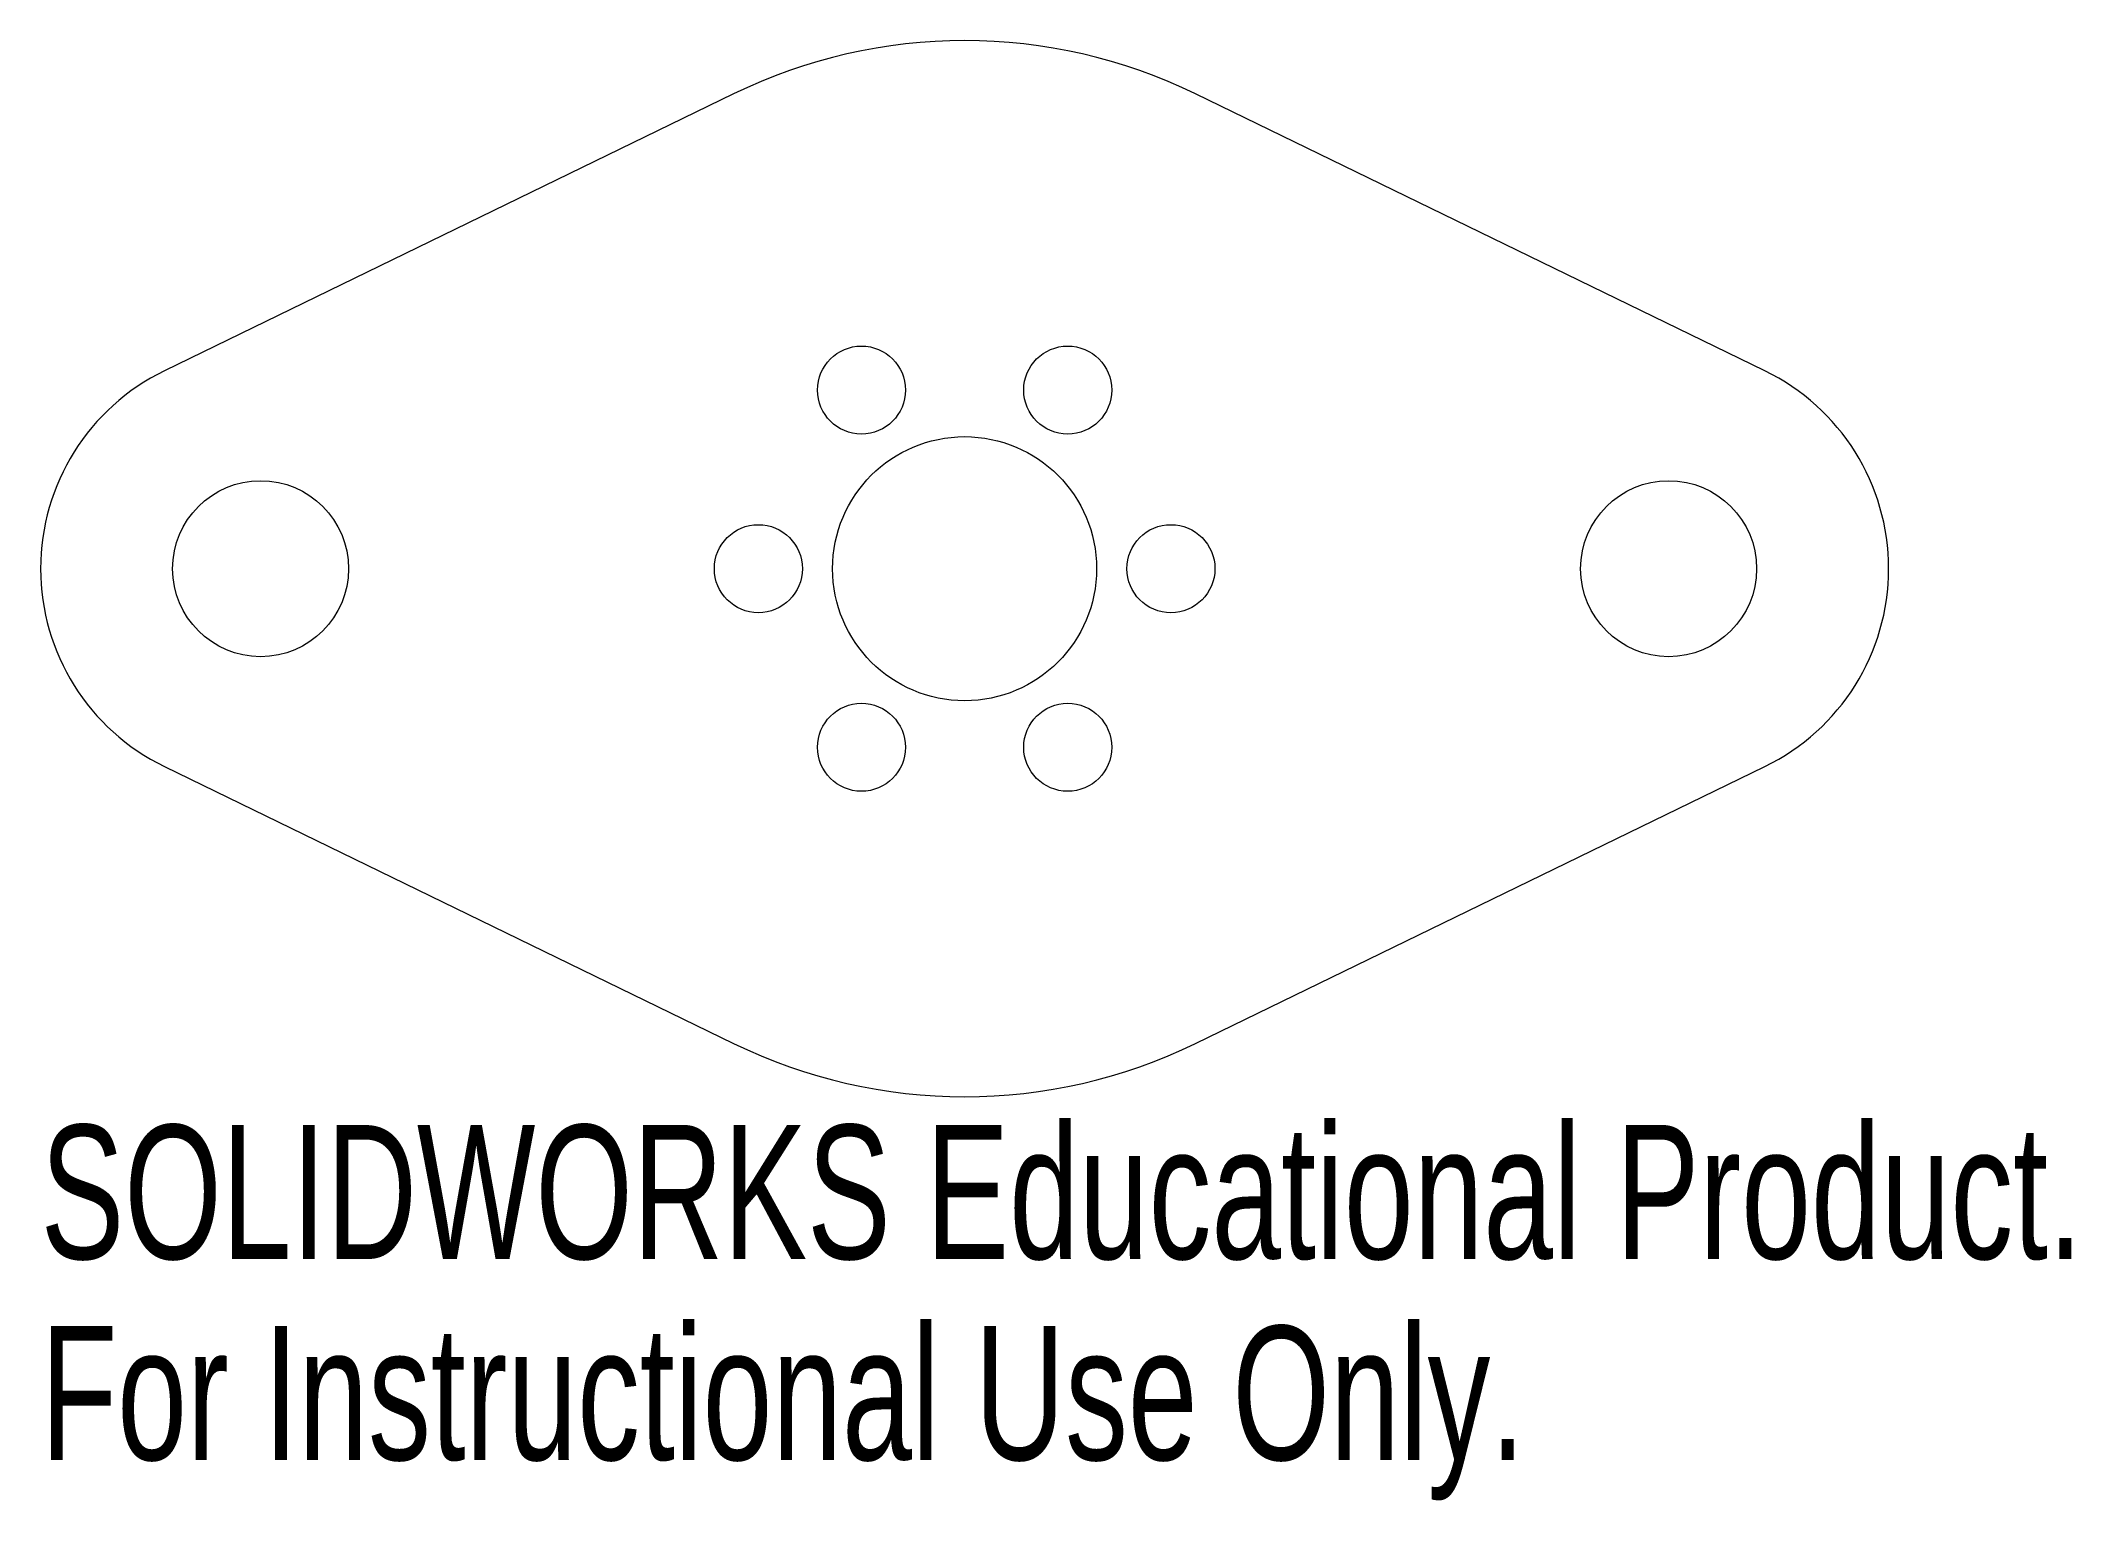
# Model space of a CAD drawing. Header units: inches. Extents: x -1.31 to 1.57, y -1.32 to 0.75.
import ezdxf

# ---------------------------------------------------------------- set-up
doc = ezdxf.new("R2010")
doc.units = ezdxf.units.IN
doc.header["$MEASUREMENT"] = 0
doc.styles.add('SLDTEXTSTYLE0', font='TXT', dxfattribs={"width": 0.7})

msp = doc.modelspace()

# ---------------------------------------------------------------- linework, layer by layer
at = {"color": 7, "linetype": 'Continuous', "lineweight": 15}
for p, q in [((-0.3281, 0.6744), (-1.1367, 0.281)), ((1.1367, 0.281), (0.3281, 0.6744)), ((-1.1367, -0.281), (-0.3281, -0.6744)), ((0.3281, -0.6744), (1.1367, -0.281))]:
    msp.add_line(p, q, dxfattribs=at)
for centre, radius in [((-0.1465, 0.2537), 0.0625), ((0.1465, 0.2537), 0.0625), ((0, 0), 0.1875), ((-1, 0), 0.125), ((1, 0), 0.125), ((-0.293, 0), 0.0625), ((0.293, 0), 0.0625), ((-0.1465, -0.2537), 0.0625), ((0.1465, -0.2537), 0.0625)]:
    msp.add_circle(centre, radius, dxfattribs=at)
for centre, radius, start, end in [((0, 0), 0.75, 64.0555, 115.9445), ((-1, 0), 0.3125, 115.9445, 244.0555), ((1, 0), 0.3125, 295.9445, 64.0555), ((0, 0), 0.75, 244.0555, 295.9445)]:
    msp.add_arc(centre, radius, start, end, dxfattribs=at)

# ---------------------------------------------------------------- texts
at = {"color": 7, "linetype": 'Continuous', "char_height": 0.1903, "attachment_point": 1, "style": 'SLDTEXTSTYLE0'}
for s, insert in [('SOLIDWORKS Educational Product.', (-1.3125, -0.7901)), ('For Instructional Use Only.', (-1.3125, -1.0756))]:
    msp.add_mtext(s, dxfattribs=dict(at, insert=insert))

doc.saveas('drawing.dxf')
